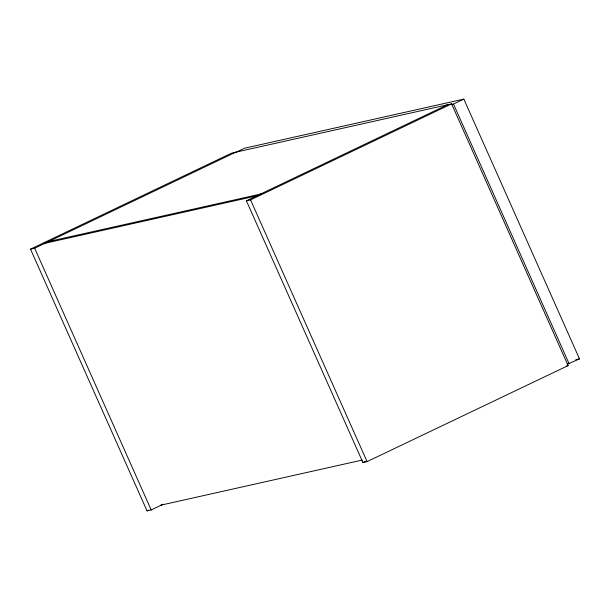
<?xml version="1.0" encoding="UTF-8"?>
<svg xmlns="http://www.w3.org/2000/svg" width="610" height="610" viewBox="0 0 610 610"><rect width="100%" height="100%" fill="white"/><g stroke="black" fill="none" stroke-linecap="round" stroke-linejoin="round"><path stroke-width="0.91" d="M163.213 504.211L151.189 509.952L147.033 510.89L30.5 249.154L231.541 153.148L451.591 103.868L568.116 365.603L367.083 461.61L362.927 462.54L246.394 200.804L447.435 104.798M30.5 249.154L34.656 248.224L235.696 152.218M234.964 152.797L244.526 148.23L463.844 99.11L579.5 358.886L567.285 364.246M246.394 200.804L250.55 199.874L451.591 103.868M450.699 104.684L453.489 104.058L463.844 99.11M147.033 510.89L148.749 510.067M362.927 462.54L365.504 461.305M575.779 359.717L579.5 358.886M566.454 365.969L568.116 365.603M160.445 505.255L362.34 460.039M453.489 104.058L569.145 363.827M250.55 199.874L367.083 461.61M34.656 248.224L151.189 509.952M47.565 241.781L43.912 243.527L257.847 195.612L261.507 193.866L47.565 241.781"/></g></svg>
